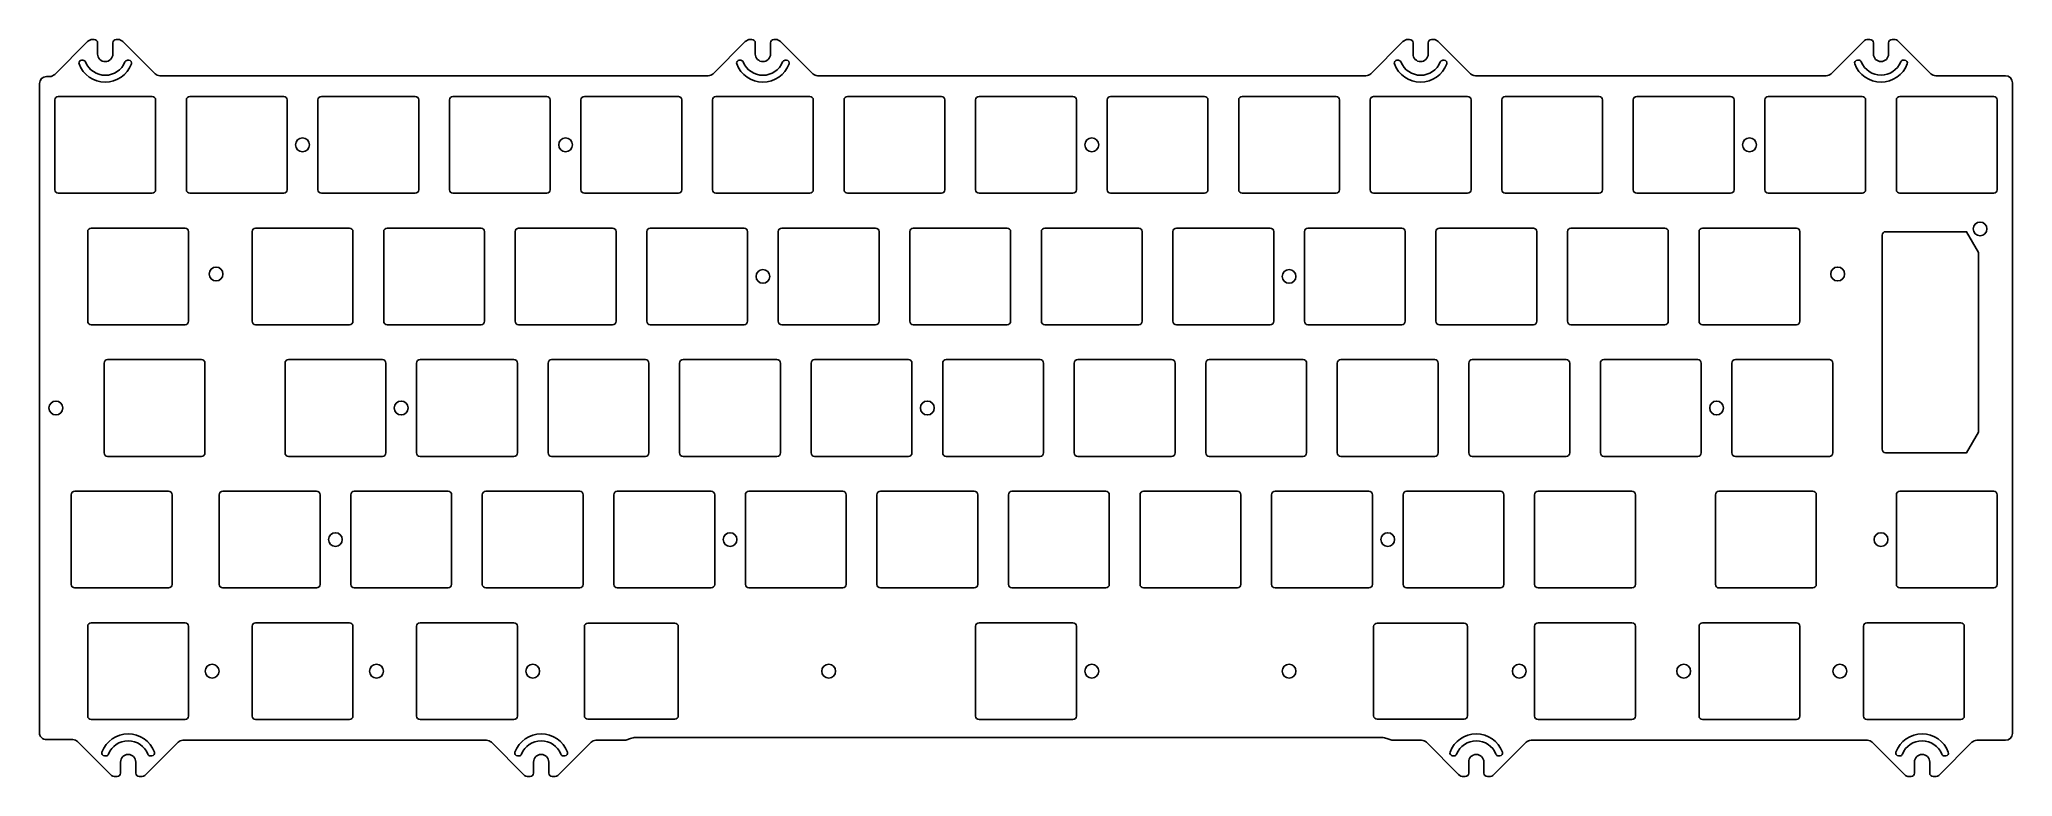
# Model space of a CAD drawing. Header units: millimetres. Extents: x -10 to 276, y -91 to 15.
import ezdxf

# ---------------------------------------------------------------- set-up
doc = ezdxf.new("R2010")
doc.units = ezdxf.units.MM
doc.layers.get('0').update_dxf_attribs({"linetype": 'CONTINUOUS'})
doc.layers.add('BLACK', color=7, linetype='CONTINUOUS')
doc.layers.add('Edge.Cuts', color=53, linetype='CONTINUOUS', true_color=0xc8a339)

msp = doc.modelspace()

# ---------------------------------------------------------------- linework, layer by layer
for points in [[(240.35, 6.5), (240.35, -6.5, 0.4142123908), (240.85, -7), (254.45, -7, 0.4142135624), (254.95, -6.5), (254.95, 6.5, 0.4142135624), (254.45, 7), (240.85, 7, 0.4142123908)], [(259.4, 6.5), (259.4, -6.5, 0.4142123908), (259.9, -7), (273.5, -7, 0.4142135624), (274, -6.5), (274, 6.5, 0.4142135624), (273.5, 7), (259.9, 7, 0.4142123908)], [(257.34375, -44.075), (257.34375, -13.075, -0.4142135624), (257.84375, -12.575), (269.56175, -12.575), (271.29375, -15.575), (271.29375, -41.575), (269.56175, -44.575), (257.84375, -44.575, -0.4142123908)], [(235.59375, -31.6), (235.59375, -44.6, 0.4142123908), (236.09375, -45.1), (249.69375, -45.1, 0.4142135624), (250.19375, -44.6), (250.19375, -31.6, 0.4142135624), (249.69375, -31.1), (236.09375, -31.1, 0.4142123908)], [(-4.91875, -50.65), (-4.91875, -63.65, 0.4142123908), (-4.41875, -64.15), (9.18125, -64.15, 0.4142135624), (9.68125, -63.65), (9.68125, -50.65, 0.4142135624), (9.18125, -50.15), (-4.41875, -50.15, 0.4142123908)], [(16.5125, -50.65), (16.5125, -63.65, 0.4142123908), (17.0125, -64.15), (30.6125, -64.15, 0.4142135624), (31.1125, -63.65), (31.1125, -50.65, 0.4142135624), (30.6125, -50.15), (17.0125, -50.15, 0.4142123908)]]:
    msp.add_lwpolyline(points, format="xyb", close=True)
for centre in [(238.125, 0), (271.51875, -12.175), (233.3625, -38.1), (33.3375, -57.15)]:
    msp.add_circle(centre, 1)
at = {"layer": 'BLACK', "linetype": 'Continuous'}
for p, q in [((13.94375, -31.1), (0.343751, -31.1)), ((-0.15625, -31.6), (-0.15625, -44.6)), ((14.44375, -44.6), (14.44375, -31.6)), ((0.343751, -45.1), (13.94375, -45.1)), ((233.20625, -50.652003), (233.20625, -63.652051)), ((247.306162, -50.152051), (233.70625, -50.152051)), ((247.80625, -63.651903), (247.80625, -50.644041)), ((259.397462, -50.652003), (259.397462, -63.652003)), ((273.497462, -50.152003), (259.897462, -50.152003)), ((273.997462, -63.652003), (273.997462, -50.652003)), ((233.706262, -64.152051), (247.312407, -64.152051)), ((259.897462, -64.152003), (273.497462, -64.152003))]:
    msp.add_line(p, q, dxfattribs=at)
at = {"layer": 'BLACK'}
msp.add_circle((257.175, -57.15), 1, dxfattribs=at)
for centre, radius, start, end in [((0.343751, -31.600001), 0.500001, 90, 179.99988541), ((13.94375, -31.6), 0.5, 0, 90), ((0.343751, -44.599999), 0.500001, 180.00011459, 270), ((13.94375, -44.6), 0.5, 270, 0), ((233.706162, -50.652003), 0.499912, 89.98991497, 180), ((247.306162, -50.652203), 0.500152, 0.9350487, 90), ((259.897462, -50.652003), 0.5, 90, 180), ((273.497462, -50.652003), 0.5, 0, 90), ((233.706262, -63.652103), 0.499948, 179.99404138, 270), ((247.306062, -63.651903), 0.500188, 270.7268293, 0), ((259.897462, -63.652003), 0.5, 180, 270), ((273.497462, -63.652003), 0.5, 270, 0)]:
    msp.add_arc(centre, radius, start, end, dxfattribs=at)
at = {"layer": 'Edge.Cuts', "linetype": 'CONTINUOUS'}
for p, q in [((-2.554622, 14.957108), (-7.318834, 10.192896)), ((-1.847515, 15.250001), (-1.599953, 15.250001)), ((-1.099953, 13.150003), (-1.099953, 14.750001)), ((1.100047, 14.750001), (1.100047, 13.150003)), ((1.600047, 15.250001), (1.847608, 15.250001)), ((7.218927, 10.292896), (2.554715, 14.957108)), ((92.695378, 14.957135), (88.031139, 10.292896)), ((93.402485, 15.250028), (93.650047, 15.250028)), ((94.150047, 13.150029), (94.150047, 14.750028)), ((96.350047, 14.750028), (96.350047, 13.150029)), ((96.850047, 15.250028), (97.097608, 15.250028)), ((102.468954, 10.292896), (97.804715, 14.957135)), ((187.945378, 14.957135), (183.281139, 10.292896)), ((188.652485, 15.250028), (188.900047, 15.250028)), ((189.400047, 13.150029), (189.400047, 14.750028)), ((191.600047, 14.750028), (191.600047, 13.150029)), ((192.100047, 15.250028), (192.347608, 15.250028)), ((197.718954, 10.292896), (193.054715, 14.957135)), ((254.620378, 14.964593), (249.948682, 10.292896)), ((255.327485, 15.257486), (255.575047, 15.257486)), ((256.075047, 13.157487), (256.075047, 14.757486)), ((258.275047, 14.757486), (258.275047, 13.157487)), ((258.775047, 15.257486), (259.022608, 15.257486)), ((264.401412, 10.292896), (259.729715, 14.964593)), ((-3.421255, 12.250001), (-3.222626, 12.250001)), ((3.22272, 12.250001), (3.421348, 12.250001)), ((91.828745, 12.250028), (92.027374, 12.250028)), ((98.47272, 12.250028), (98.671348, 12.250028)), ((187.078745, 12.250028), (187.277374, 12.250028)), ((193.72272, 12.250028), (193.921348, 12.250028)), ((253.753745, 12.257486), (253.952374, 12.257486)), ((260.39772, 12.257486), (260.596348, 12.257486)), ((-9.524953, 8.900003), (-9.524953, -85.107434)), ((-8.025941, 9.900003), (-8.524953, 9.900003)), ((87.324033, 10.000003), (7.926034, 10.000003)), ((182.574033, 10.000003), (103.176061, 10.000003)), ((249.241575, 10.000003), (198.426061, 10.000003)), ((275.225047, 10.000003), (265.108519, 10.000003)), ((276.225047, -85.207434), (276.225047, 9.000003)), ((-7.3, 6.5), (-7.3, -6.5)), ((6.8, 7), (-6.8, 7)), ((7.3, -6.5), (7.3, 6.5)), ((11.75, 6.5), (11.75, -6.5)), ((25.85, 7), (12.25, 7)), ((26.35, -6.5), (26.35, 6.5)), ((30.8, 6.5), (30.8, -6.5)), ((44.9, 7), (31.3, 7)), ((45.4, -6.5), (45.4, 6.5)), ((49.85, 6.5), (49.85, -6.5)), ((63.95, 7), (50.35, 7)), ((64.45, -6.5), (64.45, 6.5)), ((68.9, 6.5), (68.9, -6.5)), ((83, 7), (69.4, 7)), ((83.5, -6.5), (83.5, 6.5)), ((87.95, 6.5), (87.95, -6.5)), ((102.05, 7), (88.45, 7)), ((102.55, -6.5), (102.55, 6.5)), ((107, 6.5), (107, -6.5)), ((121.1, 7), (107.5, 7)), ((121.6, -6.5), (121.6, 6.5)), ((126.05, 6.5), (126.05, -6.5)), ((140.15, 7), (126.55, 7)), ((140.65, -6.5), (140.65, 6.5)), ((145.1, 6.5), (145.1, -6.5)), ((159.2, 7), (145.6, 7)), ((159.7, -6.5), (159.7, 6.5)), ((164.15, 6.5), (164.15, -6.5)), ((178.25, 7), (164.65, 7)), ((178.75, -6.5), (178.75, 6.5)), ((183.2, 6.5), (183.2, -6.5)), ((197.3, 7), (183.7, 7)), ((197.8, -6.5), (197.8, 6.5)), ((202.25, 6.5), (202.25, -6.5)), ((216.35, 7), (202.75, 7)), ((216.85, -6.5), (216.85, 6.5)), ((221.3, 6.5), (221.3, -6.5)), ((235.4, 7), (221.8, 7)), ((235.9, -6.5), (235.9, 6.5)), ((-6.8, -7), (6.8, -7)), ((12.25, -7), (25.85, -7)), ((31.3, -7), (44.9, -7)), ((50.35, -7), (63.95, -7)), ((69.4, -7), (83, -7)), ((88.45, -7), (102.05, -7)), ((107.5, -7), (121.1, -7)), ((126.55, -7), (140.15, -7)), ((145.6, -7), (159.2, -7)), ((164.65, -7), (178.25, -7)), ((183.7, -7), (197.3, -7)), ((202.75, -7), (216.35, -7)), ((221.8, -7), (235.4, -7)), ((-2.5375, -12.55), (-2.5375, -25.55)), ((11.5625, -12.05), (-2.0375, -12.05)), ((12.0625, -25.55), (12.0625, -12.55)), ((21.275, -12.55), (21.275, -25.55)), ((35.375, -12.05), (21.775, -12.05)), ((35.875, -25.55), (35.875, -12.55)), ((40.325, -12.55), (40.325, -25.55)), ((54.425, -12.05), (40.825, -12.05)), ((54.925, -25.55), (54.925, -12.55)), ((59.375, -12.55), (59.375, -25.55)), ((73.475, -12.05), (59.875, -12.05)), ((73.975, -25.55), (73.975, -12.55)), ((78.425, -12.55), (78.425, -25.55)), ((92.525, -12.05), (78.925, -12.05)), ((93.025, -25.55), (93.025, -12.55)), ((97.475, -12.55), (97.475, -25.55)), ((111.575, -12.05), (97.975, -12.05)), ((112.075, -25.55), (112.075, -12.55)), ((116.525, -12.55), (116.525, -25.55)), ((130.625, -12.05), (117.025, -12.05)), ((131.125, -25.55), (131.125, -12.55)), ((135.575, -12.55), (135.575, -25.55)), ((149.675, -12.05), (136.075, -12.05)), ((150.175, -25.55), (150.175, -12.55)), ((154.625, -12.55), (154.625, -25.55)), ((168.725, -12.05), (155.125, -12.05)), ((169.225, -25.55), (169.225, -12.55)), ((173.675, -12.55), (173.675, -25.55)), ((187.775, -12.05), (174.175, -12.05)), ((188.275, -25.55), (188.275, -12.55)), ((192.725, -12.55), (192.725, -25.55)), ((206.825, -12.05), (193.225, -12.05)), ((207.325, -25.55), (207.325, -12.55)), ((211.775, -12.55), (211.775, -25.55)), ((225.875, -12.05), (212.275, -12.05)), ((226.375, -25.55), (226.375, -12.55)), ((230.825, -12.55), (230.825, -25.55)), ((244.925, -12.05), (231.325, -12.05)), ((245.425, -25.55), (245.425, -12.55)), ((-2.0375, -26.05), (11.5625, -26.05)), ((21.775, -26.05), (35.375, -26.05)), ((40.825, -26.05), (54.425, -26.05)), ((59.875, -26.05), (73.475, -26.05)), ((78.925, -26.05), (92.525, -26.05)), ((97.975, -26.05), (111.575, -26.05)), ((117.025, -26.05), (130.625, -26.05)), ((136.075, -26.05), (149.675, -26.05)), ((155.125, -26.05), (168.725, -26.05)), ((174.175, -26.05), (187.775, -26.05)), ((193.225, -26.05), (206.825, -26.05)), ((212.275, -26.05), (225.875, -26.05)), ((231.325, -26.05), (244.925, -26.05)), ((40.1375, -31.1), (26.5375, -31.1)), ((59.1875, -31.1), (45.5875, -31.1)), ((78.2375, -31.1), (64.6375, -31.1)), ((97.2875, -31.1), (83.6875, -31.1)), ((116.3375, -31.1), (102.7375, -31.1)), ((135.3875, -31.1), (121.7875, -31.1)), ((154.4375, -31.1), (140.8375, -31.1)), ((173.4875, -31.1), (159.8875, -31.1)), ((192.5375, -31.1), (178.9375, -31.1)), ((211.5875, -31.1), (197.9875, -31.1)), ((230.6375, -31.1), (217.0375, -31.1)), ((26.0375, -31.6), (26.0375, -44.6)), ((40.6375, -44.6), (40.6375, -31.6)), ((45.0875, -31.6), (45.0875, -44.6)), ((59.6875, -44.6), (59.6875, -31.6)), ((64.1375, -31.6), (64.1375, -44.6)), ((78.7375, -44.6), (78.7375, -31.6)), ((83.1875, -31.6), (83.1875, -44.6)), ((97.7875, -44.6), (97.7875, -31.6)), ((102.2375, -31.6), (102.2375, -44.6)), ((116.8375, -44.6), (116.8375, -31.6)), ((121.2875, -31.6), (121.2875, -44.6)), ((135.8875, -44.6), (135.8875, -31.6)), ((140.3375, -31.6), (140.3375, -44.6)), ((154.9375, -44.6), (154.9375, -31.6)), ((159.3875, -31.6), (159.3875, -44.6)), ((173.9875, -44.6), (173.9875, -31.6)), ((178.4375, -31.6), (178.4375, -44.6)), ((193.0375, -44.6), (193.0375, -31.6)), ((197.4875, -31.6), (197.4875, -44.6)), ((212.0875, -44.6), (212.0875, -31.6)), ((216.5375, -31.6), (216.5375, -44.6)), ((231.1375, -44.6), (231.1375, -31.6)), ((26.5375, -45.1), (40.1375, -45.1)), ((45.5875, -45.1), (59.1875, -45.1)), ((64.6375, -45.1), (78.2375, -45.1)), ((83.6875, -45.1), (97.2875, -45.1)), ((102.7375, -45.1), (116.3375, -45.1)), ((121.7875, -45.1), (135.3875, -45.1)), ((140.8375, -45.1), (154.4375, -45.1)), ((159.8875, -45.1), (173.4875, -45.1)), ((178.9375, -45.1), (192.5375, -45.1)), ((197.9875, -45.1), (211.5875, -45.1)), ((217.0375, -45.1), (230.6375, -45.1)), ((35.5625, -50.65), (35.5625, -63.65)), ((49.6625, -50.15), (36.0625, -50.15)), ((50.1625, -63.65), (50.1625, -50.65)), ((54.6125, -50.65), (54.6125, -63.65)), ((68.7125, -50.15), (55.1125, -50.15)), ((69.2125, -63.65), (69.2125, -50.65)), ((73.6625, -50.65), (73.6625, -63.65)), ((87.7625, -50.15), (74.1625, -50.15)), ((88.2625, -63.65), (88.2625, -50.65)), ((92.7125, -50.65), (92.7125, -63.65)), ((106.8125, -50.15), (93.2125, -50.15)), ((107.3125, -63.65), (107.3125, -50.65)), ((111.7625, -50.65), (111.7625, -63.65)), ((125.8625, -50.15), (112.2625, -50.15)), ((126.3625, -63.65), (126.3625, -50.65)), ((130.8125, -50.65), (130.8125, -63.65)), ((144.9125, -50.15), (131.3125, -50.15)), ((145.4125, -63.65), (145.4125, -50.65)), ((149.8625, -50.65), (149.8625, -63.65)), ((163.9625, -50.15), (150.3625, -50.15)), ((164.4625, -63.65), (164.4625, -50.65)), ((168.9125, -50.65), (168.9125, -63.65)), ((183.0125, -50.15), (169.4125, -50.15)), ((183.5125, -63.65), (183.5125, -50.65)), ((187.9625, -50.65), (187.9625, -63.65)), ((202.0625, -50.15), (188.4625, -50.15)), ((202.5625, -63.65), (202.5625, -50.65)), ((207.0125, -50.65), (207.0125, -63.65)), ((221.1125, -50.15), (207.5125, -50.15)), ((221.6125, -63.65), (221.6125, -50.65)), ((36.0625, -64.15), (49.6625, -64.15)), ((55.1125, -64.15), (68.7125, -64.15)), ((74.1625, -64.15), (87.7625, -64.15)), ((93.2125, -64.15), (106.8125, -64.15)), ((112.2625, -64.15), (125.8625, -64.15)), ((131.3125, -64.15), (144.9125, -64.15)), ((150.3625, -64.15), (163.9625, -64.15)), ((169.4125, -64.15), (183.0125, -64.15)), ((188.4625, -64.15), (202.0625, -64.15)), ((207.5125, -64.15), (221.1125, -64.15)), ((-8.524953, -86.107434), (-4.704066, -86.107434)), ((-3.996959, -86.400327), (0.767253, -91.164539)), ((0.099249, -88.457433), (-0.09938, -88.457433)), ((5.87659, -91.164539), (10.540802, -86.500327)), ((6.743223, -88.457433), (6.544595, -88.457433)), ((11.247909, -86.207434), (55.211511, -86.207434)), ((55.918618, -86.500327), (60.582878, -91.164588)), ((59.914874, -88.457481), (59.716245, -88.457481)), ((65.692215, -91.164588), (70.356475, -86.500327)), ((66.558848, -88.457481), (66.36022, -88.457481)), ((71.063582, -86.207434), (75.386749, -86.207434)), ((76.091383, -85.943196), (75.386749, -86.207434)), ((184.906464, -85.815855), (76.79363, -85.815855)), ((186.313344, -86.207434), (185.60871, -85.943196)), ((186.313344, -86.207434), (190.636511, -86.207434)), ((191.343618, -86.500327), (196.007878, -91.164588)), ((195.339874, -88.457481), (195.141245, -88.457481)), ((201.117215, -91.164588), (205.781475, -86.500327)), ((201.983848, -88.457481), (201.78522, -88.457481)), ((206.488582, -86.207434), (255.202136, -86.207434)), ((255.909243, -86.500327), (260.573503, -91.164588)), ((259.905499, -88.457481), (259.70687, -88.457481)), ((265.68284, -91.164588), (270.3471, -86.500327)), ((266.549473, -88.457481), (266.350845, -88.457481)), ((271.054207, -86.207434), (275.225047, -86.207434)), ((2.221922, -90.957433), (2.221922, -89.357434)), ((4.421922, -89.357434), (4.421922, -90.957433)), ((62.037547, -90.957481), (62.037547, -89.357482)), ((64.237547, -89.357482), (64.237547, -90.957481)), ((197.462547, -90.957481), (197.462547, -89.357482)), ((199.662547, -89.357482), (199.662547, -90.957481)), ((262.028172, -90.957481), (262.028172, -89.357482)), ((264.228172, -89.357482), (264.228172, -90.957481)), ((1.721922, -91.457433), (1.47436, -91.457433)), ((5.169483, -91.457433), (4.921922, -91.457433)), ((61.537547, -91.457481), (61.289985, -91.457481)), ((64.985108, -91.457481), (64.737547, -91.457481)), ((196.962547, -91.457481), (196.714985, -91.457481)), ((200.410108, -91.457481), (200.162547, -91.457481)), ((261.528172, -91.457481), (261.28061, -91.457481)), ((264.975733, -91.457481), (264.728172, -91.457481))]:
    msp.add_line(p, q, dxfattribs=at)
at = {"layer": 'Edge.Cuts', "linetype": 'Continuous'}
for p, q in [((-2.5375, -69.700001), (-2.5375, -82.699999)), ((11.5625, -69.2), (-2.037499, -69.2)), ((12.0625, -82.7), (12.0625, -69.7)), ((21.275, -69.7), (21.275, -82.7)), ((35.375, -69.2), (21.775, -69.2)), ((35.875, -82.7), (35.875, -69.7)), ((45.0875, -69.7), (45.0875, -82.7)), ((59.1875, -69.2), (45.5875, -69.2)), ((59.6875, -82.7), (59.6875, -69.7)), ((69.3934, -69.75), (69.3934, -82.65)), ((82.4934, -69.25), (69.8934, -69.25)), ((82.9934, -82.65), (82.9934, -69.75)), ((126.05, -69.7), (126.05, -82.7)), ((140.15, -69.2), (126.55, -69.2)), ((140.65, -82.7), (140.65, -69.7)), ((183.7, -82.65), (183.7, -69.75)), ((184.2, -69.25), (196.8, -69.25)), ((197.3, -69.75), (197.3, -82.65)), ((207.0125, -69.7), (207.0125, -82.7)), ((221.1125, -69.2), (207.5125, -69.2)), ((221.6125, -82.7), (221.6125, -69.7)), ((230.825, -69.7), (230.825, -82.7)), ((244.925, -69.2), (231.325, -69.2)), ((245.425, -82.7), (245.425, -69.7)), ((254.6375, -69.7), (254.6375, -82.7)), ((268.7375, -69.2), (255.1375, -69.2)), ((269.2375, -82.7), (269.2375, -69.7)), ((-2.037499, -83.2), (11.5625, -83.2)), ((21.775, -83.2), (35.375, -83.2)), ((45.5875, -83.2), (59.1875, -83.2)), ((69.8934, -83.15), (82.4934, -83.15)), ((126.55, -83.2), (140.15, -83.2)), ((196.8, -83.15), (184.2, -83.15)), ((207.5125, -83.2), (221.1125, -83.2)), ((231.325, -83.2), (244.925, -83.2)), ((255.1375, -83.2), (268.7375, -83.2))]:
    msp.add_line(p, q, dxfattribs=at)
at = {"layer": 'Edge.Cuts'}
for centre in [(28.575, 0), (66.675, 0), (142.875, 0), (16.04875, -18.7), (95.25, -19.05), (171.45, -19.05), (250.9012, -18.7), (-7.14375, -38.1), (42.8625, -38.1), (119.0625, -38.1), (90.4875, -57.15), (185.7375, -57.15), (15.478125, -76.2), (39.290625, -76.2), (61.9125, -76.2), (104.775, -76.2), (142.875, -76.2), (171.45, -76.2), (204.7875, -76.2), (228.6, -76.2), (251.221875, -76.2)]:
    msp.add_circle(centre, 1, dxfattribs=at)
for centre, radius, start, end in [((-1.847553, 14.250003), 0.999972, 89.9978227, 134.99854145), ((-1.600054, 14.749902), 0.500099, 0.01134232, 89.98842854), ((1.60005, 14.75), 0.500003, 90.00034377, 179.99988541), ((1.84754, 14.24999), 1.000011, 44.99769072, 89.99610393), ((93.4024, 14.25), 0.99996, 89.99512983, 134.99542171), ((93.6499, 14.75), 0.500028, 0.0032081, 89.98315598), ((96.8501, 14.7499), 0.500053, 90.0060721, 179.98533384), ((97.0976, 14.25), 1.000028, 45.00081024, 89.99954165), ((188.6524, 14.25), 0.99996, 89.99512983, 134.99542171), ((188.8999, 14.75), 0.500028, 0.0032081, 89.98315598), ((192.1001, 14.7499), 0.500053, 90.0060721, 179.98533384), ((192.3476, 14.25), 1.000028, 45.00081024, 89.99954165), ((255.3274, 14.2576), 0.99986, 89.99512934, 135.00117508), ((255.5749, 14.7574), 0.500086, 0.00985231, 89.98315794), ((258.775, 14.7575), 0.499953, -270.00538577, -179.99839557), ((259.0225, 14.2574), 1.000086, 44.99910879, 89.99381259), ((-3.421252, 11.850002), 0.400003, -269.99957029, -159.19462829), ((0.000047, 13.150004), 4.05996, -159.19455246, -20.80544754), ((-3.222554, 11.850101), 0.3999, 21.95934024, 90.01031582), ((0.000047, 13.150003), 3.075, -158.03123261, -21.96876739), ((0.000047, 13.150003), 1.1, -180, 0), ((3.22275, 11.85), 0.400028, 90.00429689, 158.03262488), ((3.4212, 11.8499), 0.400101, -20.78438709, 89.97880591), ((91.8288, 11.85), 0.400042, -269.9921236, -159.20115634), ((95.250047, 13.150028), 4.059959, -159.19459204, -20.80540796), ((92.0274, 11.8501), 0.399928, 21.96053616, 90.0037249), ((95.250047, 13.150029), 3.075, -158.03123261, -21.96876739), ((95.250047, 13.150029), 1.1, -180, 0), ((98.4727, 11.8499), 0.400029, 89.99713574, 158.01320933), ((98.6712, 11.85), 0.400028, -20.7940675, 89.97880205), ((187.0788, 11.85), 0.400042, -269.9921236, -159.20115634), ((190.500047, 13.150028), 4.059959, -159.19459204, -20.80540796), ((187.2774, 11.8501), 0.399928, 21.96053616, 90.0037249), ((190.500047, 13.150029), 3.075, -158.03123261, -21.96876739), ((190.500047, 13.150029), 1.1, -180, 0), ((193.7227, 11.8499), 0.400029, 89.99713574, 158.01320933), ((193.9212, 11.85), 0.400028, -20.7940675, 89.97880205), ((253.7537, 11.8575), 0.399963, -270.0064456, -159.19044508), ((257.175047, 13.157486), 4.059959, -159.19459204, -20.80540796), ((253.9524, 11.8575), 0.399986, 21.96820001, 90.00372436), ((257.175047, 13.157487), 3.075, -158.03123261, -21.96876739), ((257.175047, 13.157487), 1.1, -180, 0), ((260.3977, 11.8575), 0.399976, 89.99713536, 158.03207114), ((260.5962, 11.8574), 0.400086, -20.78628967, 89.97880512), ((-8.524913, 8.899963), 1.00004, 90.00229174, 179.99770826), ((-8.026004, 10.900155), 1.000152, -89.99639091, -45.00360522), ((7.9259, 10.9999), 0.999897, -134.99874389, -89.99232157), ((87.324, 10.9999), 0.99995, -89.99810908, -44.99453031), ((103.1761, 11.0002), 1.000197, -134.9935998, -90.0022341), ((182.574, 10.9999), 0.99995, -89.99810908, -44.99453031), ((198.4261, 11.0002), 1.000197, -134.9935998, -90.0022341), ((249.2415, 11.0001), 1.000122, -89.99570319, -45.0008912), ((265.1084, 10.9999), 0.999897, -134.99935168, -89.9931811), ((275.2249, 8.9999), 1.000103, 0.0059006, 89.99157839), ((-6.799962, 6.500044), 0.500038, -269.99564514, -179.99495835), ((6.800038, 6.500044), 0.499956, -0.00504241, 90.00435486), ((12.250038, 6.500044), 0.500038, -269.99564514, -179.99495835), ((25.850038, 6.500044), 0.499956, -0.00504241, 90.00435486), ((31.300038, 6.500044), 0.500038, -269.99564514, -179.99495835), ((44.900038, 6.500044), 0.499956, -0.00504241, 90.00435486), ((50.350038, 6.500044), 0.500038, -269.99564514, -179.99495835), ((63.950038, 6.500044), 0.499956, -0.00504241, 90.00435486), ((69.400038, 6.500044), 0.500038, -269.99564514, -179.99495835), ((83.000038, 6.500044), 0.499956, -0.00504241, 90.00435486), ((88.450038, 6.500044), 0.500038, -269.99564514, -179.99495835), ((102.050038, 6.500044), 0.499956, -0.00504241, 90.00435486), ((107.500038, 6.500044), 0.500038, -269.99564514, -179.99495835), ((121.100038, 6.500044), 0.499956, -0.00504241, 90.00435486), ((126.550038, 6.500044), 0.500038, -269.99564514, -179.99495835), ((140.150038, 6.500044), 0.499956, -0.00504241, 90.00435486), ((145.600038, 6.500044), 0.500038, -269.99564514, -179.99495835), ((159.200038, 6.500044), 0.499956, -0.00504241, 90.00435486), ((164.650038, 6.500044), 0.500038, -269.99564514, -179.99495835), ((178.250038, 6.500044), 0.499956, -0.00504241, 90.00435486), ((183.700038, 6.500044), 0.500038, -269.99564514, -179.99495835), ((197.300038, 6.500044), 0.499956, -0.00504241, 90.00435486), ((202.750038, 6.500044), 0.500038, -269.99564514, -179.99495835), ((216.350038, 6.500044), 0.499956, -0.00504241, 90.00435486), ((221.800038, 6.500044), 0.500038, -269.99564514, -179.99495835), ((235.400038, 6.500044), 0.499956, -0.00504241, 90.00435486), ((-6.799962, -6.499956), 0.500044, -179.99495835, -90.0043541), ((6.800038, -6.499956), 0.499962, -90.0043541, -0.00504241), ((12.250038, -6.499956), 0.500044, -179.99495835, -90.0043541), ((25.850038, -6.499956), 0.499962, -90.0043541, -0.00504241), ((31.300038, -6.499956), 0.500044, -179.99495835, -90.0043541), ((44.900038, -6.499956), 0.499962, -90.0043541, -0.00504241), ((50.350038, -6.499956), 0.500044, -179.99495835, -90.0043541), ((63.950038, -6.499956), 0.499962, -90.0043541, -0.00504241), ((69.400038, -6.499956), 0.500044, -179.99495835, -90.0043541), ((83.000038, -6.499956), 0.499962, -90.0043541, -0.00504241), ((88.450038, -6.499956), 0.500044, -179.99495835, -90.0043541), ((102.050038, -6.499956), 0.499962, -90.0043541, -0.00504241), ((107.500038, -6.499956), 0.500044, -179.99495835, -90.0043541), ((121.100038, -6.499956), 0.499962, -90.0043541, -0.00504241), ((126.550038, -6.499956), 0.500044, -179.99495835, -90.0043541), ((140.150038, -6.499956), 0.499962, -90.0043541, -0.00504241), ((145.600038, -6.499956), 0.500044, -179.99495835, -90.0043541), ((159.200038, -6.499956), 0.499962, -90.0043541, -0.00504241), ((164.650038, -6.499956), 0.500044, -179.99495835, -90.0043541), ((178.250038, -6.499956), 0.499962, -90.0043541, -0.00504241), ((183.700038, -6.499956), 0.500044, -179.99495835, -90.0043541), ((197.300038, -6.499956), 0.499962, -90.0043541, -0.00504241), ((202.750038, -6.499956), 0.500044, -179.99495835, -90.0043541), ((216.350038, -6.499956), 0.499962, -90.0043541, -0.00504241), ((221.800038, -6.499956), 0.500044, -179.99495835, -90.0043541), ((235.400038, -6.499956), 0.499962, -90.0043541, -0.00504241), ((-2.037462, -12.549956), 0.500038, -269.99564514, -179.99495835), ((11.562538, -12.549956), 0.499956, -0.00504241, 90.00435486), ((21.775038, -12.549956), 0.500038, -269.99564514, -179.99495835), ((35.375038, -12.549956), 0.499956, -0.00504241, 90.00435486), ((40.825038, -12.549956), 0.500038, -269.99564514, -179.99495835), ((54.425038, -12.549956), 0.499956, -0.00504241, 90.00435486), ((59.875038, -12.549956), 0.500038, -269.99564514, -179.99495835), ((73.475038, -12.549956), 0.499956, -0.00504241, 90.00435486), ((78.925038, -12.549956), 0.500038, -269.99564514, -179.99495835), ((92.525038, -12.549956), 0.499956, -0.00504241, 90.00435486), ((97.975038, -12.549956), 0.500038, -269.99564514, -179.99495835), ((111.575038, -12.549956), 0.499956, -0.00504241, 90.00435486), ((117.025038, -12.549956), 0.500038, -269.99564514, -179.99495835), ((130.625038, -12.549956), 0.499956, -0.00504241, 90.00435486), ((136.075038, -12.549956), 0.500038, -269.99564514, -179.99495835), ((149.675038, -12.549956), 0.499956, -0.00504241, 90.00435486), ((155.125038, -12.549956), 0.500038, -269.99564514, -179.99495835), ((168.725038, -12.549956), 0.499956, -0.00504241, 90.00435486), ((174.175038, -12.549956), 0.500038, -269.99564514, -179.99495835), ((187.775038, -12.549956), 0.499956, -0.00504241, 90.00435486), ((193.225038, -12.549956), 0.500038, -269.99564514, -179.99495835), ((206.825038, -12.549956), 0.499956, -0.00504241, 90.00435486), ((212.275038, -12.549956), 0.500038, -269.99564514, -179.99495835), ((225.875038, -12.549956), 0.499956, -0.00504241, 90.00435486), ((231.325038, -12.549956), 0.500038, -269.99564514, -179.99495835), ((244.925038, -12.549956), 0.499956, -0.00504241, 90.00435486), ((-2.037462, -25.549956), 0.500044, -179.99495835, -90.0043541), ((11.562538, -25.549956), 0.499962, -90.0043541, -0.00504241), ((21.775038, -25.549956), 0.500044, -179.99495835, -90.0043541), ((35.375038, -25.549956), 0.499962, -90.0043541, -0.00504241), ((40.825038, -25.549956), 0.500044, -179.99495835, -90.0043541), ((54.425038, -25.549956), 0.499962, -90.0043541, -0.00504241), ((59.875038, -25.549956), 0.500044, -179.99495835, -90.0043541), ((73.475038, -25.549956), 0.499962, -90.0043541, -0.00504241), ((78.925038, -25.549956), 0.500044, -179.99495835, -90.0043541), ((92.525038, -25.549956), 0.499962, -90.0043541, -0.00504241), ((97.975038, -25.549956), 0.500044, -179.99495835, -90.0043541), ((111.575038, -25.549956), 0.499962, -90.0043541, -0.00504241), ((117.025038, -25.549956), 0.500044, -179.99495835, -90.0043541), ((130.625038, -25.549956), 0.499962, -90.0043541, -0.00504241), ((136.075038, -25.549956), 0.500044, -179.99495835, -90.0043541), ((149.675038, -25.549956), 0.499962, -90.0043541, -0.00504241), ((155.125038, -25.549956), 0.500044, -179.99495835, -90.0043541), ((168.725038, -25.549956), 0.499962, -90.0043541, -0.00504241), ((174.175038, -25.549956), 0.500044, -179.99495835, -90.0043541), ((187.775038, -25.549956), 0.499962, -90.0043541, -0.00504241), ((193.225038, -25.549956), 0.500044, -179.99495835, -90.0043541), ((206.825038, -25.549956), 0.499962, -90.0043541, -0.00504241), ((212.275038, -25.549956), 0.500044, -179.99495835, -90.0043541), ((225.875038, -25.549956), 0.499962, -90.0043541, -0.00504241), ((231.325038, -25.549956), 0.500044, -179.99495835, -90.0043541), ((244.925038, -25.549956), 0.499962, -90.0043541, -0.00504241), ((26.537538, -31.599956), 0.500038, -269.99564514, -179.99495835), ((40.137538, -31.599956), 0.499956, -0.00504241, 90.00435486), ((45.587538, -31.599956), 0.500038, -269.99564514, -179.99495835), ((59.187538, -31.599956), 0.499956, -0.00504241, 90.00435486), ((64.637538, -31.599956), 0.500038, -269.99564514, -179.99495835), ((78.237538, -31.599956), 0.499956, -0.00504241, 90.00435486), ((83.687538, -31.599956), 0.500038, -269.99564514, -179.99495835), ((97.287538, -31.599956), 0.499956, -0.00504241, 90.00435486), ((102.737538, -31.599956), 0.500038, -269.99564514, -179.99495835), ((116.337538, -31.599956), 0.499956, -0.00504241, 90.00435486), ((121.787538, -31.599956), 0.500038, -269.99564514, -179.99495835), ((135.387538, -31.599956), 0.499956, -0.00504241, 90.00435486), ((140.837538, -31.599956), 0.500038, -269.99564514, -179.99495835), ((154.437538, -31.599956), 0.499956, -0.00504241, 90.00435486), ((159.887538, -31.599956), 0.500038, -269.99564514, -179.99495835), ((173.487538, -31.599956), 0.499956, -0.00504241, 90.00435486), ((178.937538, -31.599956), 0.500038, -269.99564514, -179.99495835), ((192.537538, -31.599956), 0.499956, -0.00504241, 90.00435486), ((197.987538, -31.599956), 0.500038, -269.99564514, -179.99495835), ((211.587538, -31.599956), 0.499956, -0.00504241, 90.00435486), ((217.037538, -31.599956), 0.500038, -269.99564514, -179.99495835), ((230.637538, -31.599956), 0.499956, -0.00504241, 90.00435486), ((26.537538, -44.599956), 0.500044, -179.99495835, -90.0043541), ((40.137538, -44.599956), 0.499962, -90.0043541, -0.00504241), ((45.587538, -44.599956), 0.500044, -179.99495835, -90.0043541), ((59.187538, -44.599956), 0.499962, -90.0043541, -0.00504241), ((64.637538, -44.599956), 0.500044, -179.99495835, -90.0043541), ((78.237538, -44.599956), 0.499962, -90.0043541, -0.00504241), ((83.687538, -44.599956), 0.500044, -179.99495835, -90.0043541), ((97.287538, -44.599956), 0.499962, -90.0043541, -0.00504241), ((102.737538, -44.599956), 0.500044, -179.99495835, -90.0043541), ((116.337538, -44.599956), 0.499962, -90.0043541, -0.00504241), ((121.787538, -44.599956), 0.500044, -179.99495835, -90.0043541), ((135.387538, -44.599956), 0.499962, -90.0043541, -0.00504241), ((140.837538, -44.599956), 0.500044, -179.99495835, -90.0043541), ((154.437538, -44.599956), 0.499962, -90.0043541, -0.00504241), ((159.887538, -44.599956), 0.500044, -179.99495835, -90.0043541), ((173.487538, -44.599956), 0.499962, -90.0043541, -0.00504241), ((178.937538, -44.599956), 0.500044, -179.99495835, -90.0043541), ((192.537538, -44.599956), 0.499962, -90.0043541, -0.00504241), ((197.987538, -44.599956), 0.500044, -179.99495835, -90.0043541), ((211.587538, -44.599956), 0.499962, -90.0043541, -0.00504241), ((217.037538, -44.599956), 0.500044, -179.99495835, -90.0043541), ((230.637538, -44.599956), 0.499962, -90.0043541, -0.00504241), ((36.062538, -50.649956), 0.500038, -269.99564514, -179.99495835), ((49.662538, -50.649956), 0.499956, -0.00504241, 90.00435486), ((55.112538, -50.649956), 0.500038, -269.99564514, -179.99495835), ((68.712538, -50.649956), 0.499956, -0.00504241, 90.00435486), ((74.162538, -50.649956), 0.500038, -269.99564514, -179.99495835), ((87.762538, -50.649956), 0.499956, -0.00504241, 90.00435486), ((93.212538, -50.649956), 0.500038, -269.99564514, -179.99495835), ((106.812538, -50.649956), 0.499956, -0.00504241, 90.00435486), ((112.262538, -50.649956), 0.500038, -269.99564514, -179.99495835), ((125.862538, -50.649956), 0.499956, -0.00504241, 90.00435486), ((131.312538, -50.649956), 0.500038, -269.99564514, -179.99495835), ((144.912538, -50.649956), 0.499956, -0.00504241, 90.00435486), ((150.362538, -50.649956), 0.500038, -269.99564514, -179.99495835), ((163.962538, -50.649956), 0.499956, -0.00504241, 90.00435486), ((169.412538, -50.649956), 0.500038, -269.99564514, -179.99495835), ((183.012538, -50.649956), 0.499956, -0.00504241, 90.00435486), ((188.462538, -50.649956), 0.500038, -269.99564514, -179.99495835), ((202.062538, -50.649956), 0.499956, -0.00504241, 90.00435486), ((207.512538, -50.649956), 0.500038, -269.99564514, -179.99495835), ((221.112538, -50.649956), 0.499956, -0.00504241, 90.00435486), ((36.062538, -63.649956), 0.500044, -179.99495835, -90.0043541), ((49.662538, -63.649956), 0.499962, -90.0043541, -0.00504241), ((55.112538, -63.649956), 0.500044, -179.99495835, -90.0043541), ((68.712538, -63.649956), 0.499962, -90.0043541, -0.00504241), ((74.162538, -63.649956), 0.500044, -179.99495835, -90.0043541), ((87.762538, -63.649956), 0.499962, -90.0043541, -0.00504241), ((93.212538, -63.649956), 0.500044, -179.99495835, -90.0043541), ((106.812538, -63.649956), 0.499962, -90.0043541, -0.00504241), ((112.262538, -63.649956), 0.500044, -179.99495835, -90.0043541), ((125.862538, -63.649956), 0.499962, -90.0043541, -0.00504241), ((131.312538, -63.649956), 0.500044, -179.99495835, -90.0043541), ((144.912538, -63.649956), 0.499962, -90.0043541, -0.00504241), ((150.362538, -63.649956), 0.500044, -179.99495835, -90.0043541), ((163.962538, -63.649956), 0.499962, -90.0043541, -0.00504241), ((169.412538, -63.649956), 0.500044, -179.99495835, -90.0043541), ((183.012538, -63.649956), 0.499962, -90.0043541, -0.00504241), ((188.462538, -63.649956), 0.500044, -179.99495835, -90.0043541), ((202.062538, -63.649956), 0.499962, -90.0043541, -0.00504241), ((207.512538, -63.649956), 0.500044, -179.99495835, -90.0043541), ((221.112538, -63.649956), 0.499962, -90.0043541, -0.00504241), ((-2.037478, -69.700041), 0.500022, 90.00240623, 179.99541654), ((11.562522, -69.700041), 0.500041, 0.00469846, 90.00252081), ((21.775022, -69.700041), 0.500022, 90.00252081, 179.99530195), ((35.375022, -69.700041), 0.500041, 0.00469846, 90.00252081), ((45.587522, -69.700041), 0.500022, 90.00252081, 179.99530195), ((59.187522, -69.700041), 0.500041, 0.00469846, 90.00252081), ((69.893422, -69.750041), 0.500022, 90.00252081, 179.99530195), ((82.493422, -69.750041), 0.500041, 0.00469846, 90.00252081), ((126.550022, -69.700041), 0.500022, 90.00252081, 179.99530195), ((140.150022, -69.700041), 0.500041, 0.00469846, 90.00252081), ((184.200022, -69.750041), 0.500022, 90.00252081, 179.99530195), ((196.800022, -69.750041), 0.500041, 0.00469846, 90.00252081), ((207.512522, -69.700041), 0.500022, 90.00252081, 179.99530195), ((221.112522, -69.700041), 0.500041, 0.00469846, 90.00252081), ((231.325022, -69.700041), 0.500022, 90.00252081, 179.99530195), ((244.925022, -69.700041), 0.500041, 0.00469846, 90.00252081), ((255.137522, -69.700041), 0.500022, 90.00252081, 179.99530195), ((268.737522, -69.700041), 0.500041, 0.00469846, 90.00252081), ((-2.037478, -82.700041), 0.499959, 179.99518737, 269.99759338), ((11.562522, -82.700041), 0.499978, 269.99747878, 0.00469846), ((21.775022, -82.700041), 0.499959, 179.99530195, 269.99747878), ((35.375022, -82.700041), 0.499978, 269.99747878, 0.00469846), ((45.587522, -82.700041), 0.499959, 179.99530195, 269.99747878), ((59.187522, -82.700041), 0.499978, 269.99747878, 0.00469846), ((69.893422, -82.650041), 0.499959, 179.99530195, 269.99747878), ((82.493422, -82.650041), 0.499978, 269.99747878, 0.00469846), ((126.550022, -82.700041), 0.499959, 179.99530195, 269.99747878), ((140.150022, -82.700041), 0.499978, 269.99747878, 0.00469846), ((184.200022, -82.650041), 0.499959, 179.99530195, 269.99747878), ((196.800022, -82.650041), 0.499978, 269.99747878, 0.00469846), ((207.512522, -82.700041), 0.499959, 179.99530195, 269.99747878), ((221.112522, -82.700041), 0.499978, 269.99747878, 0.00469846), ((231.325022, -82.700041), 0.499959, 179.99530195, 269.99747878), ((244.925022, -82.700041), 0.499978, 269.99747878, 0.00469846), ((255.137522, -82.700041), 0.499959, 179.99530195, 269.99747878), ((268.737522, -82.700041), 0.499978, 269.99747878, 0.00469846), ((-8.525052, -85.107496), 0.999938, -180.00355256, -89.99432737), ((3.321921, -89.357433), 4.059959, 20.80540796, 159.19459204), ((63.137546, -89.357481), 4.059959, 20.80540796, 159.19459204), ((198.562546, -89.357481), 4.059959, 20.80540796, 159.19459204), ((263.128172, -89.357483), 4.059961, 20.80542933, 159.19457067), ((275.225, -85.2074), 1.000047, -89.99730709, -0.00194796), ((-4.704152, -87.107595), 1.000161, 45.00303808, 89.99507336), ((-0.099453, -88.057497), 0.399936, -200.81760365, -89.98954185), ((0.099246, -88.057496), 0.399979, -89.99957026, -21.96018689), ((3.321922, -89.357434), 3.075, 21.96876739, 158.03123261), ((3.321922, -89.357434), 1.1, 0, 180), ((6.5445, -88.0575), 0.399933, -158.03504229, -89.98638997), ((6.7431, -88.0574), 0.400103, -89.98238397, 20.79471654), ((11.2478, -87.2074), 0.999899, 89.99375434, 134.99696113), ((55.2114, -87.2075), 1.000066, 44.99817704, 89.99364059), ((59.7161, -88.0575), 0.399981, -200.81535371, -89.97922929), ((59.9148, -88.0575), 0.400061, -89.9894007, -21.96222863), ((63.137547, -89.357482), 3.075, 21.96876739, 158.03123261), ((63.137547, -89.357482), 1.1, 0, 180), ((66.3601, -88.0575), 0.399981, -158.02734729, -89.98281045), ((66.5588, -88.0575), 0.400052, -89.99312458, 20.80549237), ((71.0636, -87.2073), 0.999918, 90.00103145, 135.00615867), ((76.7938, -87.8163), 2.000477, 90.00486902, 110.55612567), ((184.9066, -87.8154), 1.999545, 69.44305597, 90.003897), ((190.6364, -87.2075), 1.000066, 44.99817704, 89.99364059), ((195.1411, -88.0575), 0.399981, -200.81535371, -89.97922929), ((195.3398, -88.0575), 0.400061, -89.9894007, -21.96222863), ((198.562547, -89.357482), 3.075, 21.96876739, 158.03123261), ((198.562547, -89.357482), 1.1, 0, 180), ((201.7851, -88.0575), 0.399981, -158.02734729, -89.98281045), ((201.9838, -88.0575), 0.400052, -89.99312458, 20.80549237), ((206.4886, -87.2073), 0.999918, 90.00103145, 135.00615867), ((255.202, -87.2076), 1.000166, 45.00121519, 89.99220907), ((259.7069, -88.0574), 0.400081, -200.79304379, -90.00429631), ((259.9055, -88.0575), 0.399992, -90.00014326, -21.96624653), ((263.128172, -89.357482), 3.075, 21.96876739, 158.03123261), ((263.128172, -89.357482), 1.1, 0, 180), ((266.3507, -88.0576), 0.399881, -158.03930522, -89.9792241), ((266.5495, -88.0575), 0.399982, -90.0038681, 20.80930841), ((271.0541, -87.2074), 0.999901, 89.99386895, 134.99704217), ((1.47445, -90.4573), 1.000133, -134.99829863, -90.00515593), ((1.72185, -90.9574), 0.500072, -89.9917506, -0.00378098), ((4.92185, -90.9575), 0.499933, -180.00767857, -89.9917483), ((5.16945, -90.4573), 1.000117, -89.99810946, -45.00401044), ((61.29, -90.4574), 1.000081, -134.99732619, -90.00085937), ((61.5376, -90.9576), 0.499947, -90.0060746, 0.01363784), ((64.7374, -90.9576), 0.499881, -180.01364084, -89.98315103), ((64.9851, -90.4576), 0.999922, -89.99954158, -44.99485429), ((196.715, -90.4574), 1.000081, -134.99732619, -90.00085937), ((196.9626, -90.9576), 0.499947, -90.0060746, 0.01363784), ((200.1624, -90.9576), 0.499881, -180.01364084, -89.98315103), ((200.4101, -90.4576), 0.999922, -89.99954158, -44.99485429), ((261.2806, -90.4575), 0.999981, -135.00036465, -89.99942703), ((261.5281, -90.9575), 0.500072, -89.99174977, 0.00217693), ((264.7282, -90.9574), 0.500081, -179.99071877, -90.00320804), ((264.9758, -90.4577), 0.999798, -90.00383972, -44.99384059)]:
    msp.add_arc(centre, radius, start, end, dxfattribs=at)

doc.saveas('drawing.dxf')
